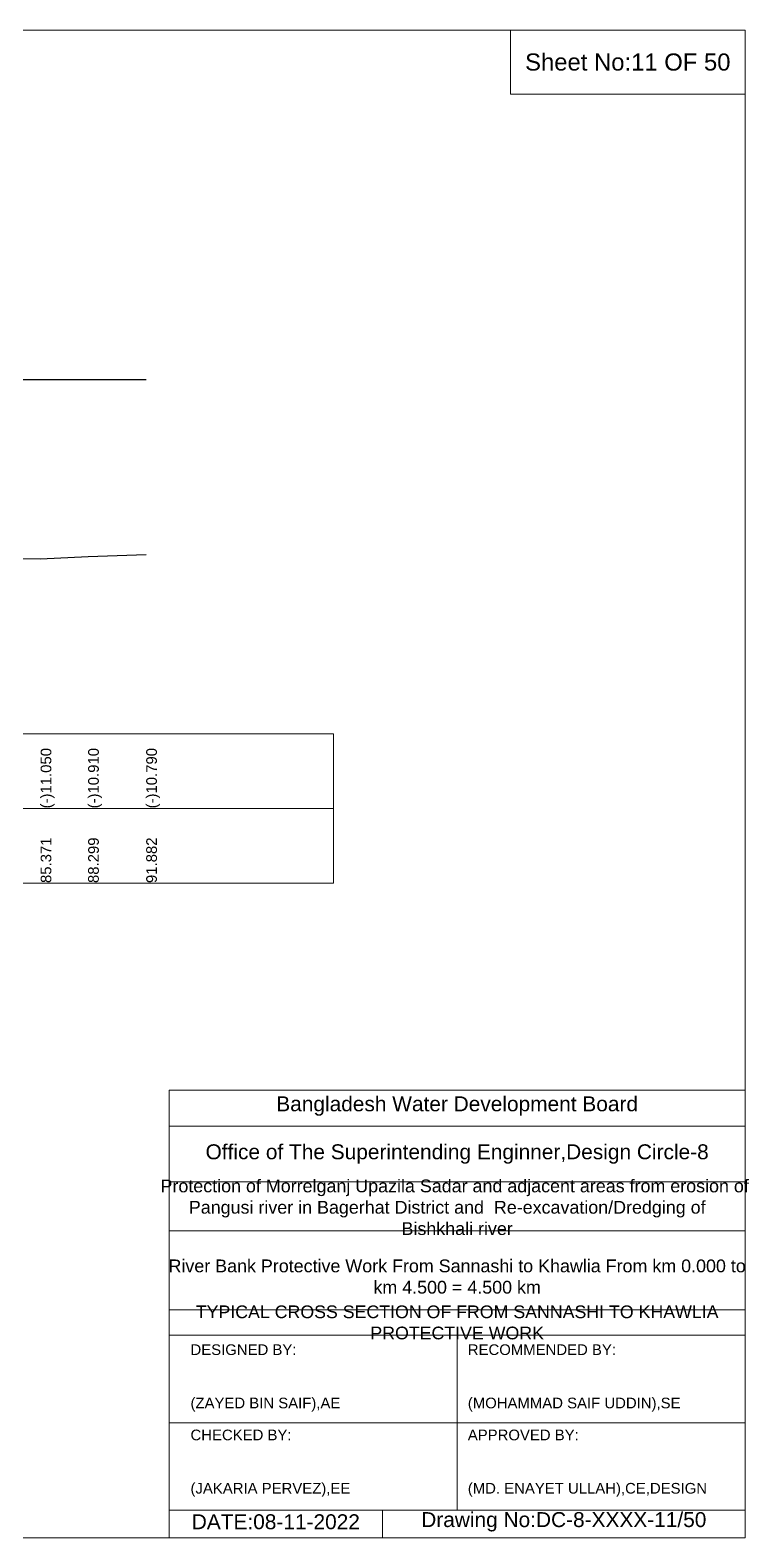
# Model space of a CAD drawing. Header units: inches. Extents: x 89000 to 845017, y -7071 to 0.
# Drawn here: x 256648 to 260017, y -7071 to 0 of the extents above; entities that cross this region are included whole.
import ezdxf

# ---------------------------------------------------------------- set-up
doc = ezdxf.new("R2010")
doc.units = ezdxf.units.IN
doc.header["$LTSCALE"] = 7
doc.header["$MEASUREMENT"] = 0
for name, color, linetype, lineweight in [('Cross section Data Border', 7, 'Continuous', 9), ('Cross Section Labels', 7, 'Continuous', 9), ('Existing_Bed_Level for Xsection', 7, 'Continuous', 25), ('Long Section Labels', 7, 'Continuous', 9)]:
    doc.layers.add(name, color=color, linetype=linetype, lineweight=lineweight)
doc.styles.get("Standard").update_dxf_attribs({"font": 'arial.ttf'})
doc.dimstyles.get("Standard").update_dxf_attribs({"dimtxt": 0.18, "dimasz": 0.18, "dimexe": 0.18, "dimexo": 0.0625, "dimgap": 0.09, "dimtad": 0, "dimtih": 1, "dimtoh": 1, "dimdec": 4, "dimzin": 0, "dimdsep": 46, "dimtxsty": 'Standard', "dimcen": 0.09, "dimadec": 0, "dimazin": 0, "dimtfac": 1, "dimtdec": 4, "dimtofl": 0, "dimtmove": 0, "dimatfit": 3, "dimfxl": 1, "dimtolj": 1, "dimtzin": 0, "dimarcsym": 0})

msp = doc.modelspace()

# ---------------------------------------------------------------- linework, layer by layer
at = {"layer": 'Cross section Data Border'}
msp.add_lwpolyline([(250100, -3300), (258071.10959, -3300), (258071.10959, -4000), (250100, -4000)], close=True, dxfattribs=at)
msp.add_lwpolyline([(250100, -3650), (258071.10959, -3650)], dxfattribs=at)
at = {"layer": 'Cross Section Labels'}
for points in [[(250000, 0), (260000, 0), (260000, -7071), (250000, -7071)], [(258900, 0), (260000, 0), (260000, -300), (258900, -300)]]:
    msp.add_lwpolyline(points, close=True, dxfattribs=at)
for points in [[(257300, -7071), (257300, -4971), (260000, -4971)], [(257300, -5141), (260000, -5141)], [(257300, -5401), (260000, -5401)], [(257300, -5631), (260000, -5631)], [(257300, -6001), (260000, -6001)], [(257300, -6121), (260000, -6121)], [(258650, -6121), (258650, -6941)], [(257300, -6531), (260000, -6531)], [(257300, -6941), (260000, -6941)], [(258300, -6941), (258300, -7071)]]:
    msp.add_lwpolyline(points, dxfattribs=at)
at = {"layer": 'Existing_Bed_Level for Xsection'}
for points in [[(251000, -1638.92), (257192.41801, -1638.92)], [(256425.85281, -2477.2), (256697.54569, -2478.72), (256920.10366, -2468.08), (257192.41801, -2458.96)]]:
    msp.add_lwpolyline(points, dxfattribs=at)

# ---------------------------------------------------------------- texts
at = {"layer": 'Cross Section Labels', "attachment_point": 5}
for s, insert, char_height in [('Sheet No:11 OF 50', (259450, -150), 80), ('Bangladesh Water Development Board', (258650, -5046), 70), ('Office of The Superintending Enginner,Design Circle-8', (258650, -5271), 70)]:
    msp.add_mtext(s, dxfattribs=dict(at, insert=insert, char_height=char_height))
at = {"layer": 'Cross Section Labels'}
for s, insert, char_height, width, attachment_point in [('Protection of Morrelganj Upazila Sadar and adjacent areas from erosion of  Pangusi river in Bagerhat District and  Re-excavation/Dredging of     Bishkhali river', (258650, -5521), 60, 2800, 5), ('River Bank Protective Work From Sannashi to Khawlia From km 0.000 to km 4.500 = 4.500 km', (258650, -5846), 60, 2700, 5), ('TYPICAL CROSS SECTION OF FROM SANNASHI TO KHAWLIA PROTECTIVE WORK', (258650, -6061), 59.5765532, 2800, 5), ('DESIGNED BY:^J^J^J(ZAYED BIN SAIF),AE', (257400, -6321), 50, 1400, 4), ('RECOMMENDED BY:^J^J^J(MOHAMMAD SAIF UDDIN),SE', (258700, -6321), 50, 1400, 4), ('CHECKED BY:^J^J^J(JAKARIA PERVEZ),EE', (257400, -6721), 50, 1400, 4), ('APPROVED BY:^J^J^J(MD. ENAYET ULLAH),CE,DESIGN', (258700, -6721), 50, 1400, 4), ('DATE:08-11-2022', (257800, -6996), 70, 1400, 5), ('Drawing No:DC-8-XXXX-11/50', (259150, -6996), 70, 2200, 5)]:
    msp.add_mtext(s, dxfattribs=dict(at, insert=insert, char_height=char_height, width=width, attachment_point=attachment_point))
at = {"layer": 'Long Section Labels', "char_height": 50, "attachment_point": 1, "rotation": 90}
for s, insert in [('(-)11.050', (256697.54569, -3650)), ('(-)10.910', (256920.10366, -3650)), ('(-)10.790', (257192.41801, -3650)), ('85.371', (256697.54569, -4000)), ('88.299', (256920.10366, -4000)), ('91.882', (257192.41801, -4000))]:
    msp.add_mtext(s, dxfattribs=dict(at, insert=insert))

# ---------------------------------------------------------------- leaders
at = {"layer": 'Cross Section Labels', "annotation_type": 0, "has_hookline": 1, "hookline_direction": 0, "text_width": 2510.77763}
msp.add_leader([(253183.01869, -1849.89356), (253183.01869, -650), (254272.52916, -650)], dimstyle='Standard', override={"dimasz": 72}, dxfattribs=at)

doc.saveas('drawing.dxf')
